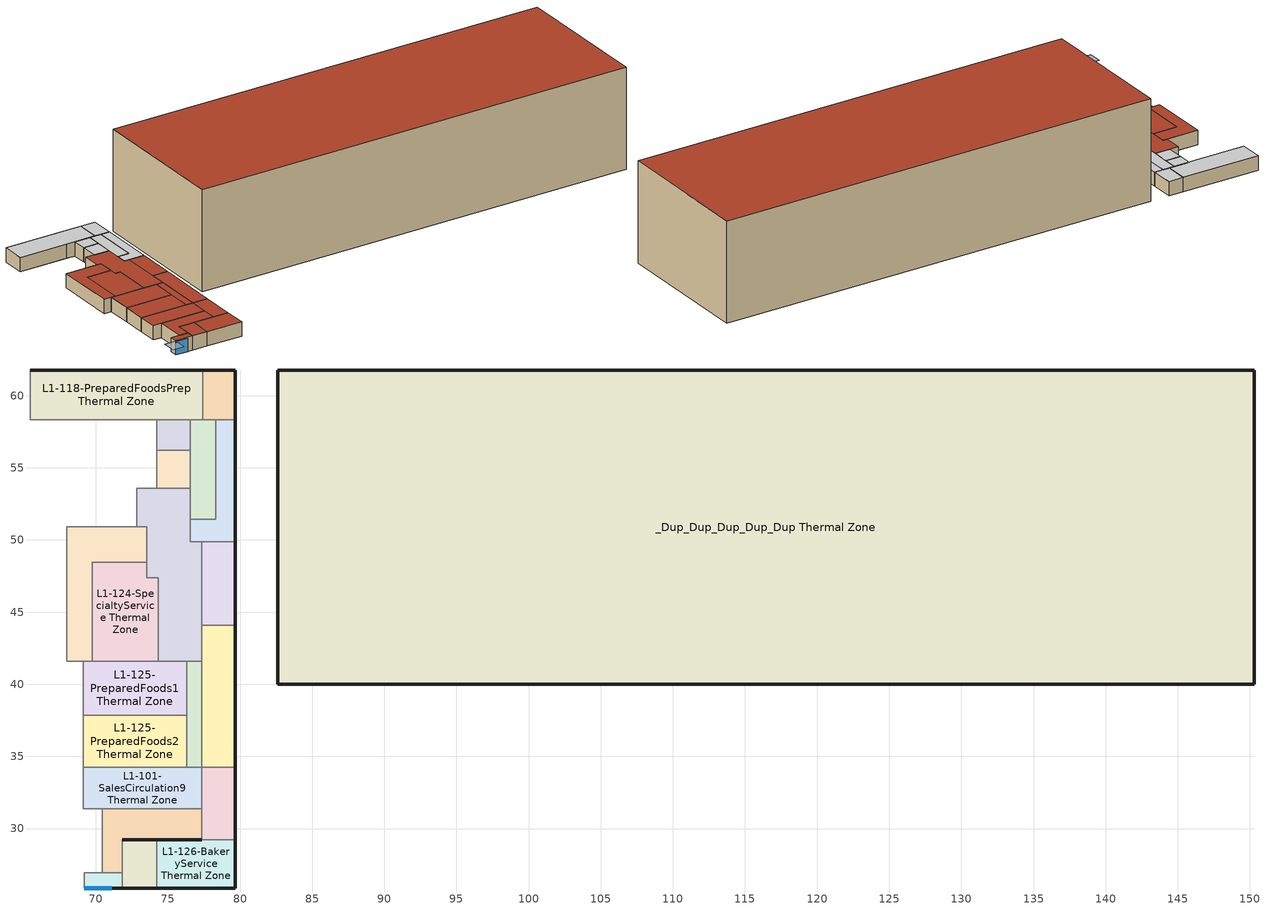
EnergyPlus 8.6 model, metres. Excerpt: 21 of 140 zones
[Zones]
_Dup_Dup_Dup_Dup_Dup Thermal Zone
 floor ground (Hole): 150.3,61.78 150.3,40 82.6,40 82.6,61.78 z0
 wall outside (Wall_Exterior): 82.6,61.78 82.6,40 150.3,40 150.3,61.78 82.6,61.78 z0:15.24
 roof outside (Roof_BOH): 82.6,61.78 82.6,40 150.3,40 150.3,61.78 z15.24
L1-101-SalesCirculation10 Thermal Zone
 floor ground (Hole): 77.34,31.36 77.34,29.21 71.84,29.21 71.84,26.95 70.44,26.95 70.44,31.36 z0
 wall outside (Wall_Exterior): 71.84,29.21 77.34,29.21 z0:2.13
 wall to L1-101-SalesCirculation9 Thermal Zone (Hole): 77.34,31.36 70.44,31.36 z0:2.13
 wall to L1-102-SelfCheckout Thermal Zone (Hole): 70.44,31.36 70.44,26.95 z0:2.13
 wall to L1-102-Exit Thermal Zone (Hole): 70.44,26.95 71.84,26.95 z0:2.13
 wall to L1-127-Coffee Thermal Zone (Hole): 71.84,26.95 71.84,29.21 z0:2.13
 wall to L1-101-SalesRefrigerationReachInBeverages Thermal Zone (Hole): 77.34,29.21 77.34,31.36 z0:2.13
 roof outside (Roof_BOH): 70.44,31.36 70.44,26.95 71.84,26.95 71.84,29.21 77.34,29.21 77.34,31.36 z2.13
L1-101-SalesCirculation5 Thermal Zone
 floor ground (Hole): 76.57,53.58 76.57,49.87 77.34,49.87 77.34,41.6 74.34,41.6 74.34,47.37 73.55,47.37 73.55,50.9 72.85,50.9 72.85,53.58 z0
 wall to L1-101-SalesRefrigerationReachInChees Thermal Zone (Hole): 77.34,44.08 77.34,49.87 z0:2.13
 wall to L1-124-SpecialtyService Thermal Zone (Hole): 73.55,48.46 73.55,47.37 74.34,47.37 74.34,42.37 74.34,41.6 z0:2.13
 wall to L1-125-PreparedFoods1 Thermal Zone (Hole): 74.34,41.6 76.29,41.6 z0:2.13
 wall to L1-101-SalesCirculation8 Thermal Zone (Hole): 76.29,41.6 77.34,41.6 z0:2.13
 wall to L1-101-SalesRefrigerationReachInPrepared Thermal Zone (Hole): 77.34,41.6 77.34,44.08 z0:2.13
 wall to L1-123-Stairs Thermal Zone (Hole): 77.34,49.87 76.57,49.87 76.57,51.44 z0:2.13
 wall to L1-122-Corridor Thermal Zone (Hole): 76.57,51.44 76.57,53.58 z0:2.13
 wall to L1-121-Men Thermal Zone (Hole): 76.57,53.58 74.22,53.58 z0:2.13
 wall to L1-101-SalesCirculation4 Thermal Zone (Hole): 74.22,53.58 72.85,53.58 z0:2.13
 wall to L1-101-SalesWine Thermal Zone (Hole): 72.85,53.58 72.85,50.9 z0:2.13
 wall to L1-101-SalesCirculation6 Thermal Zone (Hole): 72.85,50.9 73.55,50.9 73.55,48.46 z0:2.13
 roof outside (Roof_BOH): 72.85,53.58 72.85,50.9 73.55,50.9 73.55,47.37 74.34,47.37 74.34,41.6 77.34,41.6 77.34,49.87 76.57,49.87 76.57,53.58 z2.13
L1-101-SalesCirculation6 Thermal Zone
 floor ground (Hole): 73.55,50.9 73.55,48.46 69.77,48.46 69.77,41.6 68,41.6 68,50.9 z0
 wall to L1-125-PreparedFoods1 Thermal Zone (Hole): 69.13,41.6 69.77,41.6 z0:2.13
 wall to L1-124-SpecialtyService Thermal Zone (Hole): 69.77,41.6 69.77,48.46 73.55,48.46 z0:2.13
 wall to L1-101-SalesWine Thermal Zone (Hole): 72.85,50.9 68,50.9 z0:2.13
 wall to L1-101-SalesAisle10 Thermal Zone (Hole): 68,50.9 68,41.6 z0:2.13
 wall to L1-101-SalesCirculation7 Thermal Zone (Hole): 68,41.6 69.13,41.6 z0:2.13
 roof outside (Roof_BOH): 68,50.9 68,41.6 69.77,41.6 69.77,48.46 73.55,48.46 73.55,50.9 z2.13
L1-101-SalesCirculation8 Thermal Zone
 floor ground (Hole): 77.34,41.6 77.34,34.24 76.29,34.24 76.29,41.6 z0
 wall to L1-125-PreparedFoods1 Thermal Zone (Hole): 76.29,41.6 76.29,37.86 z0:2.13
 wall to L1-125-PreparedFoods2 Thermal Zone (Hole): 76.29,37.86 76.29,34.24 z0:2.13
 wall to L1-101-SalesCirculation9 Thermal Zone (Hole): 76.29,34.24 77.34,34.24 z0:2.13
 wall to L1-101-SalesRefrigerationReachInPrepared Thermal Zone (Hole): 77.34,34.24 77.34,41.6 z0:2.13
 roof outside (Roof_BOH): 76.29,41.6 76.29,34.24 77.34,34.24 77.34,41.6 z2.13
L1-101-SalesCirculation9 Thermal Zone
 floor ground (Hole): 77.34,34.24 77.34,31.36 69.13,31.36 69.13,34.24 z0
 wall to L1-125-PreparedFoods2 Thermal Zone (Hole): 76.29,34.24 69.13,34.24 z0:2.13
 wall to L1-101-SalesCirculation7 Thermal Zone (Hole): 69.13,34.24 69.13,31.36 z0:2.13
 wall to L1-102-SelfCheckout Thermal Zone (Hole): 69.13,31.36 70.44,31.36 z0:2.13
 wall to L1-101-SalesRefrigerationReachInBeverages Thermal Zone (Hole): 77.34,31.36 77.34,34.24 z0:2.13
 roof outside (Roof_BOH): 69.13,34.24 69.13,31.36 77.34,31.36 77.34,34.24 z2.13
L1-101-SalesRefrigerationReachInBeverages Thermal Zone
 floor ground (Hole): 79.67,34.24 79.67,29.21 77.34,29.21 77.34,34.24 z0
 wall outside (Wall_Exterior): 79.67,29.21 79.67,34.24 z0:2.13
 wall to L1-126-BakeryService Thermal Zone (Hole): 77.34,29.21 79.67,29.21 z0:2.13
 wall to L1-101-SalesRefrigerationReachInPrepared Thermal Zone (Hole): 79.67,34.24 77.34,34.24 z0:2.13
 roof outside (Roof_BOH): 77.34,34.24 77.34,29.21 79.67,29.21 79.67,34.24 z2.13
L1-101-SalesRefrigerationReachInChees Thermal Zone
 floor ground (Hole): 79.67,49.87 79.67,44.08 77.34,44.08 77.34,49.87 z0
 wall outside (Wall_Exterior): 79.67,44.08 79.67,49.87 z0:2.13
 wall to L1-101-SalesRefrigerationReachInPrepared Thermal Zone (Hole): 77.34,44.08 79.67,44.08 z0:2.13
 wall to L1-123-Stairs Thermal Zone (Hole): 79.67,49.87 77.34,49.87 z0:2.13
 roof outside (Roof_BOH): 77.34,49.87 77.34,44.08 79.67,44.08 79.67,49.87 z2.13
L1-101-SalesRefrigerationReachInPrepared Thermal Zone
 floor ground (Hole): 79.67,44.08 79.67,34.24 77.34,34.24 77.34,44.08 z0
 wall outside (Wall_Exterior): 79.67,34.24 79.67,44.08 z0:2.13
 roof outside (Roof_BOH): 77.34,44.08 77.34,34.24 79.67,34.24 79.67,44.08 z2.13
L1-102-Exit Thermal Zone
 floor ground (Hole): 71.84,26.95 71.84,25.88 69.19,25.88 69.19,26.95 z0
 wall outside (Wall_Exterior): 69.19,25.88 71.84,25.88 z0:2.13
 wall to L1-102-SelfCheckout Thermal Zone (Hole): 70.44,26.95 69.19,26.95 z0:2.13
 wall to L1-102-CheckoutBagging Thermal Zone (Hole): 69.19,26.95 69.19,25.88 z0:2.13
 wall to L1-127-Coffee Thermal Zone (Hole): 71.84,25.88 71.84,26.95 z0:2.13
 window (Glass): 69.19,25.88 71.09,25.88 z0:1.98
 roof outside (Roof_BOH): 69.19,26.95 69.19,25.88 71.84,25.88 71.84,26.95 z2.13
L1-118-PreparedFoodsPrep Thermal Zone
 floor ground (Hole): 77.42,61.78 77.42,58.34 65.46,58.34 65.46,61.78 z0
 wall outside (Wall_Exterior): 77.42,61.78 65.46,61.78 z0:2.13
 wall to L1-122-Corridor Thermal Zone (Hole): 76.57,58.34 77.42,58.34 z0:2.13
 wall to L1-119-DeliCooler Thermal Zone (Hole): 77.42,58.34 77.42,61.78 z0:2.13
 wall to L1-117-SeafoodSurface Thermal Zone (Hole): 65.46,61.78 65.46,58.34 z0:2.13
 wall to L1-101-SalesRefrigerationReachInBeer Thermal Zone (Hole): 65.46,58.34 72.85,58.34 z0:2.13
 wall to L1-101-SalesCirculation4 Thermal Zone (Hole): 72.85,58.34 74.22,58.34 z0:2.13
 wall to L1-120-Women Thermal Zone (Hole): 74.22,58.34 76.57,58.34 z0:2.13
 ceiling to L1S1-PreparedFoodsPrep Thermal Zone (Hole): 65.46,61.78 65.46,58.34 77.42,58.34 77.42,61.78 z2.13
L1-119-DeliCooler Thermal Zone
 floor ground (Hole): 79.67,61.78 79.67,58.34 77.42,58.34 77.42,61.78 z0
 wall outside (Wall_Exterior): 79.67,58.34 79.67,61.78 77.42,61.78 z0:2.13
 wall to L1-123-Stairs Thermal Zone (Hole): 78.33,58.34 79.67,58.34 z0:2.13
 wall to L1-122-Corridor Thermal Zone (Hole): 77.42,58.34 78.33,58.34 z0:2.13
 ceiling to L1S1-DeliCooler Thermal Zone (Hole): 77.42,61.78 77.42,58.34 79.67,58.34 79.67,61.78 z2.13
L1-120-Women Thermal Zone
 floor ground (Hole): 76.57,58.34 76.57,56.22 74.22,56.22 74.22,58.34 z0
 wall to L1-101-SalesCirculation4 Thermal Zone (Hole): 74.22,58.34 74.22,56.22 z0:2.13
 wall to L1-121-Men Thermal Zone (Hole): 74.22,56.22 76.57,56.22 z0:2.13
 wall to L1-122-Corridor Thermal Zone (Hole): 76.57,56.22 76.57,58.34 z0:2.13
 ceiling to L1S1-Women Thermal Zone (Hole): 74.22,58.34 74.22,56.22 76.57,56.22 76.57,58.34 z2.13
L1-121-Men Thermal Zone
 floor ground (Hole): 76.57,56.22 76.57,53.58 74.22,53.58 74.22,56.22 z0
 wall to L1-122-Corridor Thermal Zone (Hole): 76.57,53.58 76.57,56.22 z0:2.13
 wall to L1-101-SalesCirculation4 Thermal Zone (Hole): 74.22,56.22 74.22,53.58 z0:2.13
 ceiling to L1S1-Men Thermal Zone (Hole): 74.22,56.22 74.22,53.58 76.57,53.58 76.57,56.22 z2.13
L1-122-Corridor Thermal Zone
 floor ground (Hole): 78.33,58.34 78.33,51.44 76.57,51.44 76.57,58.34 z0
 wall to L1-123-Stairs Thermal Zone (Hole): 76.57,51.44 78.33,51.44 78.33,58.34 z0:2.13
 ceiling to L1S1-Corridor Thermal Zone (Hole): 76.57,58.34 76.57,51.44 78.33,51.44 78.33,58.34 z2.13
L1-123-Stairs Thermal Zone
 floor ground (Hole): 79.67,58.34 79.67,49.87 76.57,49.87 76.57,51.44 78.33,51.44 78.33,58.34 z0
 wall outside (Wall_Exterior): 79.67,49.87 79.67,58.34 z0:2.13
 ceiling to L1S1-Stairs Thermal Zone (Hole): 78.33,58.34 78.33,51.44 76.57,51.44 76.57,49.87 79.67,49.87 79.67,58.34 z2.13
L1-124-SpecialtyService Thermal Zone
 floor ground (Hole): 74.34,47.37 74.34,41.6 69.77,41.6 69.77,48.46 73.55,48.46 73.55,47.37 z0
 wall to L1-125-PreparedFoods1 Thermal Zone (Hole): 69.77,41.6 74.34,41.6 z0:2.13
 roof outside (Roof_BOH): 69.77,48.46 69.77,41.6 74.34,41.6 74.34,47.37 73.55,47.37 73.55,48.46 z2.13
L1-125-PreparedFoods1 Thermal Zone
 floor ground (Hole): 76.29,41.6 76.29,37.86 69.13,37.86 69.13,41.6 z0
 wall to L1-125-PreparedFoods2 Thermal Zone (Hole): 69.13,37.86 76.29,37.86 z0:2.13
 wall to L1-101-SalesCirculation7 Thermal Zone (Hole): 69.13,41.6 69.13,37.86 z0:2.13
 roof outside (Roof_BOH): 69.13,41.6 69.13,37.86 76.29,37.86 76.29,41.6 z2.13
L1-125-PreparedFoods2 Thermal Zone
 floor ground (Hole): 76.29,37.86 76.29,34.24 69.13,34.24 69.13,37.86 z0
 wall to L1-101-SalesCirculation7 Thermal Zone (Hole): 69.13,37.86 69.13,34.24 z0:2.13
 roof outside (Roof_BOH): 69.13,37.86 69.13,34.24 76.29,34.24 76.29,37.86 z2.13
L1-126-BakeryService Thermal Zone
 floor ground (Hole): 79.67,29.21 79.67,25.88 74.23,25.88 74.23,29.21 z0
 wall outside (Wall_Exterior): 74.23,25.88 79.67,25.88 79.67,29.21 / 77.34,29.21 74.23,29.21 z0:2.13
 wall to L1-127-Coffee Thermal Zone (Hole): 74.23,29.21 74.23,25.88 z0:2.13
 roof outside (Roof_BOH): 74.23,29.21 74.23,25.88 79.67,25.88 79.67,29.21 z2.13
L1-127-Coffee Thermal Zone
 floor ground (Hole): 74.23,29.21 74.23,25.88 71.84,25.88 71.84,29.21 z0
 wall outside (Wall_Exterior): 74.23,29.21 71.84,29.21 / 71.84,25.88 74.23,25.88 z0:2.13
 roof outside (Roof_BOH): 71.84,29.21 71.84,25.88 74.23,25.88 74.23,29.21 z2.13
shading: 82.6,61.78 82.6,40 / 82.6,40 150.3,40 / 150.3,40 150.3,61.78 / 150.3,61.78 82.6,61.78 z0:15.24; 150.3,61.78 150.3,40 82.6,40 82.6,61.78 z0; 82.6,61.78 82.6,40 150.3,40 150.3,61.78 z15.24; 69.16,25.88 69.16,23.87 67.45,23.87 67.45,25.88 z2.09; 69.16,25.88 69.16,23.87 67.45,23.87 67.45,25.88 z2.09
[Building]
NoeValleyWFM.idf: North Axis {deg}=356.173; Terrain=City; Solar Distribution=FullInteriorAndExteriorWithReflections; Maximum Number of Warmup Days=25; Minimum Number of Warmup Days=6
[Site:Location]
1E1ABA: Latitude {deg}=0; Longitude {deg}=0; Time Zone {hr}=0; Elevation {m}=0
[Material]
Name | Roughness | Thickness {m} | Conductivity {W/m-K} | Density {kg/m3} | Specific Heat {J/kg-K}
G01a 19mm gypsum board | MediumSmooth | 0.019 | 0.16 | 800 | 1090
Insulation: Cellular glass - 75mm | MediumRough | 0.075 | 0.05 | 136 | 750
Plywood (Douglas Fir) - 12.7mm | Smooth | 0.0127 | 0.12 | 540 | 1210
F14 Slate or tile | VeryRough | 0.0127 | 1.59 | 1920 | 1260
[Material:NoMass]
Name | Roughness | Thermal Resistance {m2-K/W} | Thermal Absorptance | Solar Absorptance | Visible Absorptance
Vaporseal - plastic film | Rough | 0.002
Air | VeryRough | 0.00158499 | 0.001 | 0.001 | 0.001
[WindowMaterial:Glazing]
Glass_Existing: Optical Data Type=SpectralAverage; Thickness {m}=0.003175; Front Side Infrared Hemispherical Emissivity=0.84; Back Side Infrared Hemispherical Emissivity=0.84; Conductivity {W/m-K}=0.9; Dirt Correction Factor for Solar and Visible Transmittance=1; Solar Diffusing=No; Young's modulus {Pa}=72000000000; Poisson's ratio=0.22
[WindowMaterial:Gas]
Air_Glazing: Gas Type=Air; Thickness {m}=0.00635
[Construction]
Roof_BOH: Vaporseal - plastic film, Insulation: Cellular glass - 75mm, Plywood (Douglas Fir) - 12.7mm
Wall_Exterior: F14 Slate or tile, Vaporseal - plastic film, Insulation: Cellular glass - 75mm, Plywood (Douglas Fir) - 12.7mm, G01a 19mm gypsum board
Hole: Air
Glass: Glass_Existing, Air_Glazing, Glass_Existing
[Zone]
L1-101-SalesCirculation10 Thermal Zone; L1-101-SalesCirculation5 Thermal Zone; L1-101-SalesCirculation6 Thermal Zone; L1-101-SalesCirculation8 Thermal Zone; L1-101-SalesCirculation9 Thermal Zone; L1-101-SalesRefrigerationReachInBeverages Thermal Zone; L1-101-SalesRefrigerationReachInChees Thermal Zone; L1-101-SalesRefrigerationReachInPrepared Thermal Zone; L1-102-Exit Thermal Zone; L1-118-PreparedFoodsPrep Thermal Zone; L1-119-DeliCooler Thermal Zone; L1-120-Women Thermal Zone; L1-121-Men Thermal Zone; L1-122-Corridor Thermal Zone; L1-123-Stairs Thermal Zone; L1-124-SpecialtyService Thermal Zone; L1-125-PreparedFoods1 Thermal Zone; L1-125-PreparedFoods2 Thermal Zone; L1-126-BakeryService Thermal Zone; L1-127-Coffee Thermal Zone; _Dup_Dup_Dup_Dup_Dup Thermal Zone
[Lights]
N-A - Mens Room 2: Zone or ZoneList=L1-121-Men Thermal Zone; Schedule=Lighting_Ambient; Design Level Calculation Method=LightingLevel; Lighting Level {W}=64; Return Air Fraction=0; Fraction Radiant=0.58; Fraction Visible=0.21; Fraction Replaceable=1; Return Air Fraction Calculated from Plenum Temperature=No
[ElectricEquipment] Design Level Calculation Method=EquipmentLevel
Name | Zone or ZoneList | Schedule | Design Level {W}
9305 - Espressor Brewer | L1-127-Coffee Thermal Zone | Equipment_Misc1 | 4600
9306 - Grinder | L1-127-Coffee Thermal Zone | Equipment_Misc1 | 1080
9516 - Register | L1-127-Coffee Thermal Zone | Equipment_Cashier | 400
9304 - Coffee Brewer | L1-126-BakeryService Thermal Zone | Equipment_Misc1 | 4600
9307A - Grinder; 9307B - Grinder | L1-126-BakeryService Thermal Zone | Equipment_Misc1 | 1080
9302 - Scale | L1-126-BakeryService Thermal Zone | Equipment_Cashier | 120
9312 - Ice Machine | L1-126-BakeryService Thermal Zone | ALWAYS_ON | 624
9313 - Wheat Grass Juicer | L1-126-BakeryService Thermal Zone | Equipment_Misc1 | 696
9300 - Freezer | L1-126-BakeryService Thermal Zone | ALWAYS_ON | 816
9301 - Refrigerator | L1-126-BakeryService Thermal Zone | ALWAYS_ON | 120
9311A - Blender; 9311B - Blender; 9311C - Blender | L1-126-BakeryService Thermal Zone | Equipment_Misc1 | 1344
9309 - Dishwasher | L1-126-BakeryService Thermal Zone | Equipment_Misc1 | 1848
5116 - Food Bar | L1-125-PreparedFoods2 Thermal Zone | Equipment_Misc2 | 9027
5248 - Hot Food | L1-125-PreparedFoods2 Thermal Zone | Equipment_Misc2 | 1747
5115 - Salad Bar | L1-125-PreparedFoods1 Thermal Zone | Equipment_Misc2 | 998
4300 - Scale | L1-124-SpecialtyService Thermal Zone | Equipment_Cashier | 120
4301 - Wrapper; 4302 - Mini Wrapper | L1-124-SpecialtyService Thermal Zone | Equipment_Misc1 | 240
4303 - Cheese Grater | L1-124-SpecialtyService Thermal Zone | Equipment_Misc1 | 1200
4504 - Fly Trap | L1-124-SpecialtyService Thermal Zone | ALWAYS_ON | 70
4505 - Food Processor | L1-124-SpecialtyService Thermal Zone | Equipment_Misc1 | 70
5288 - Veggie Dryer | L1-118-PreparedFoodsPrep Thermal Zone | Equipment_Misc1 | 696
5253 - Ref Table Top; 5455 - Ref Table Top | L1-118-PreparedFoodsPrep Thermal Zone | Equipment_Misc1 | 660
5254 - Sandwhich Table | L1-118-PreparedFoodsPrep Thermal Zone | Equipment_Misc1 | 1440
5290 - Sealer | L1-118-PreparedFoodsPrep Thermal Zone | Equipment_Misc1 | 1200
5298 - Rotisserie | L1-118-PreparedFoodsPrep Thermal Zone | Equipment_Misc1 | 640
5284A - Convection Steamer; 5284B - Convection Steamer | L1-118-PreparedFoodsPrep Thermal Zone | Equipment_Misc1 | 17000
5328 - Alto Shaam | L1-118-PreparedFoodsPrep Thermal Zone | Equipment_Misc1 | 811
5500 - Fly Trap | L1-118-PreparedFoodsPrep Thermal Zone | ALWAYS_ON | 70
2329 - Blast Chiller | L1-118-PreparedFoodsPrep Thermal Zone | Equipment_Misc3 | 1176
5268 - Scale | L1-118-PreparedFoodsPrep Thermal Zone | Equipment_Cashier | 120
[Exterior:Lights] Schedule=Lighting_Outdoor; Control Option=AstronomicalClock
Name | Design Level {W}
M3-A Exterior; M3-B Exterior; M3-C Exterior; M3-D Exterior; M3-E Exterior; M3-F Exterior; M3-G Exterior; M3-H Exterior | 70
M4-A Exterior; M4-B Exterior | 26
[Schedule:Compact]
ALWAYS_ON: Through: 12/31, For: AllDays, Until: 24:00, 1
Equipment_Cashier; Equipment_Misc1; Equipment_Misc2; Equipment_Misc3: Through: 12/31, For: Weekdays, Until: 06:00, 0.2, Until: 08:00, 0.4, Until: 09:00, 0.7, Until: 18:00, 0.9, Until: 20:00, 0.8, Until: 21:00, 0.7, Until: 22:00, 0.4, Until: 24:00, 0.2, For: Saturday, Until: 06:00, 0.15, Until: 08:00, 0.3, Until: 09:00, 0.5, Until: 10:00, 0.8, Until: 18:00, 0.9, Until: 19:00, 0.7, Until: 21:00, 0.5, Until: 22:00, 0.3, Until: 24:00, 0.15, For: SummerDesignDay, Until: 24:00, 1, For: WinterDesignDay, Until: 24:00, 0, For: Sunday Holidays AllOtherDays, Until: 06:00, 0.15, Until: 10:00, 0.3, Until: 12:00, 0.6, Until: 17:00, 0.8, Until: 18:00, 0.6, Until: 22:00, 0.4, Until: 24:00, 0.15
Lighting_Outdoor; Lighting_Ambient: Through: 12/31, For: Weekdays, Until: 06:00, 0.05, Until: 08:00, 0.2, Until: 09:00, 0.5, Until: 18:00, 0.9, Until: 20:00, 0.6, Until: 21:00, 0.5, Until: 22:00, 0.2, Until: 24:00, 0.05, For: Saturday, Until: 06:00, 0.05, Until: 08:00, 0.1, Until: 09:00, 0.3, Until: 10:00, 0.6, Until: 18:00, 0.9, Until: 19:00, 0.5, Until: 21:00, 0.3, Until: 22:00, 0.1, Until: 24:00, 0.05, For: SummerDesignDay, Until: 24:00, 1, For: WinterDesignDay, Until: 24:00, 0, For: Sunday Holidays AllOtherDays, Until: 06:00, 0.05, Until: 10:00, 0.1, Until: 12:00, 0.4, Until: 17:00, 0.6, Until: 18:00, 0.4, Until: 22:00, 0.2, Until: 24:00, 0.05
